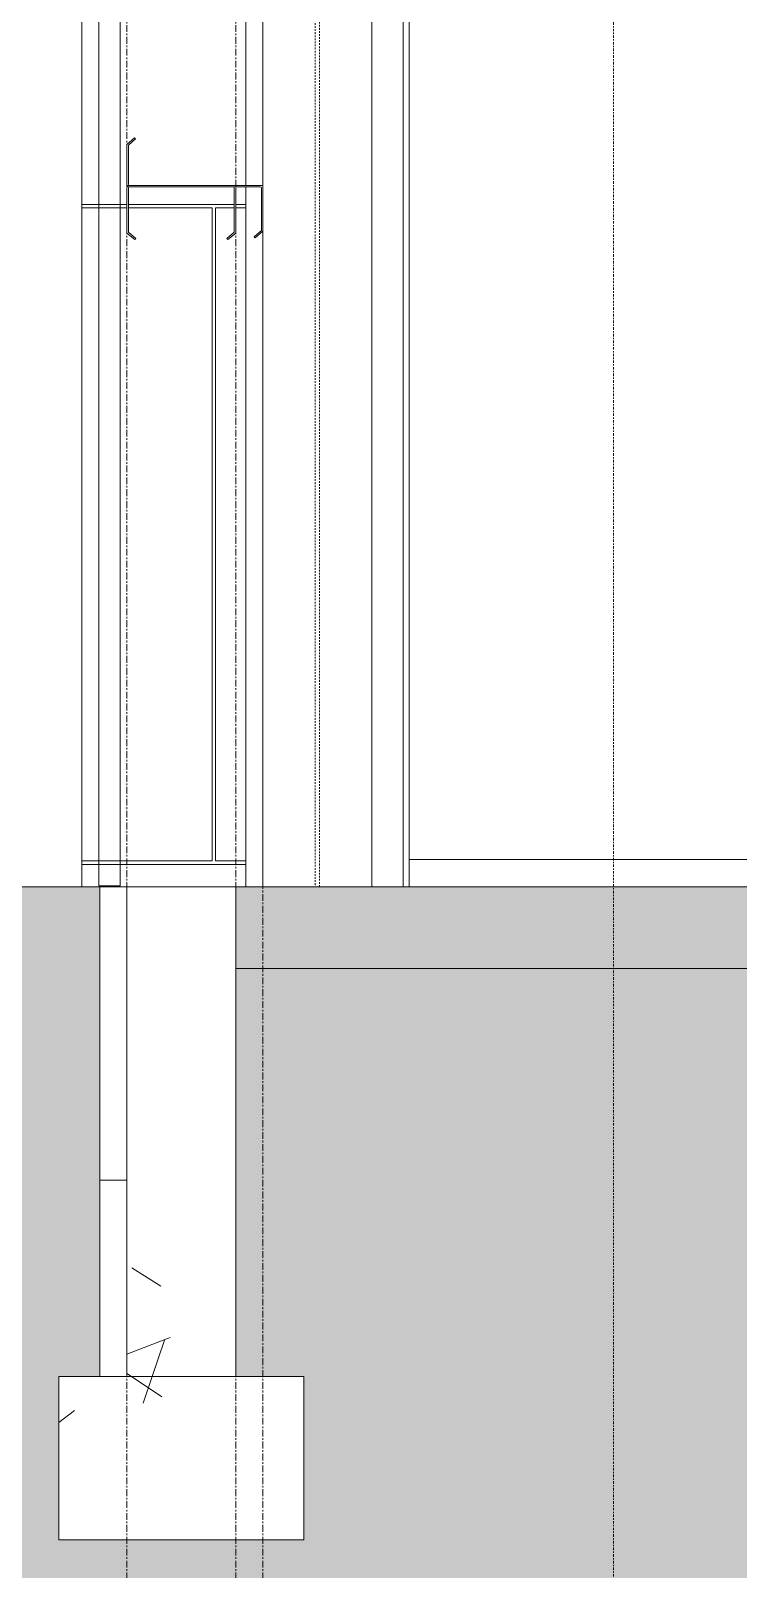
# Model space of a CAD drawing. Header units: inches. Extents: x 21386 to 98546, y -290 to 853.
# Drawn here: x 35458.3 to 35510.4, y -50.2 to 62.9 of the extents above; entities that cross this region are included whole.
import ezdxf

# ---------------------------------------------------------------- set-up
doc = ezdxf.new("R2010")
doc.units = ezdxf.units.IN
doc.header["$MEASUREMENT"] = 0
for name, pattern in [('Dash Dot 3_16_', [0.3125, 0.1875, -0.0625, 0, -0.0625]), ('Grid Line 1_2_', [0.875, 0.5, -0.125, 0.125, -0.125]), ('Hidden 1_8_', [0.1875, 0.125, -0.0625])]:
    doc.linetypes.add(name, pattern=pattern)
for name, color, linetype, lineweight in [('A-ANNO-SYMB', 150, 'Continuous', 9), ('A-FLOR', 192, 'Continuous', 13), ('A-FLOR-LEVL', 51, 'Continuous', 9), ('A-FLOR-PATT', 8, 'Continuous', 25), ('A-GLAZ-CWMG', 51, 'Continuous', 13), ('A-WALL', 113, 'Continuous', 13), ('A-WALL-PATT', 111, 'Continuous', 25), ('C-TOPO', 7, 'Continuous', 13), ('L-SITE-WALL', 31, 'Continuous', 13), ('S-BEAM', 12, 'Continuous', 13), ('S-COLS', 52, 'Continuous', 13), ('S-FNDN', 32, 'Continuous', 13), ('S-GRID', 1, 'Continuous', 9)]:
    doc.layers.add(name, color=color, linetype=linetype, lineweight=lineweight)
pattern_1 = [(50, (-87780.87, 98.42), (55.0854, -4.819842), [5.76, -63.36]), (355, (-87780.87, 98.42), (-10.65569, 57.76853), [4.608, -50.688]), (100.451, (-87776.28, 98.02), (44.429468, 52.94866), [4.895, -53.848]), (46.184, (-87780.87, 113.78), (81.96444, -12.71212), [8.64, -95.04]), (96.636, (-87774.04, 112.72), (71.7815, 74.81238), [7.343, -80.772]), (351.184, (-87780.87, 113.78), (71.78195, 74.81243), [6.912, -76.032]), (21, (-87773.19, 109.94), (45.84207, -30.92146), [5.76, -63.36]), (326, (-87773.19, 109.94), (18.687064, 55.691476), [4.608, -50.688]), (71.451, (-87769.37, 107.363), (64.52891, 24.77011), [4.895, -53.848]), (37.5, (-87780.871, 98.42), (0.9338946, 25.566816), [2.534, -47.539, 2.534, -48.922, -50.88]), (37.5, (-87780.871, 98.42), (0.9338946, 25.566816), [-101.53, 2.534, -48.346]), (7.5, (-87780.87, 98.42), (20.20404, 30.291303), [2.534, -26.803, 2.534, -46.387, -19.392]), (7.5, (-87780.87, 98.42), (20.20404, 30.291303), [-78.259, 2.534, -16.858]), (327.5, (-87797.998, 98.42), (40.9977845, -1.7324026), [2.534, -16.666, 2.534, -57.37, -79.488]), (327.5, (-87797.998, 98.42), (40.9977845, -1.7324026), [-79.104, 2.534, -76.954]), (317.5, (-87805.678, 98.42), (44.788883, 7.687839), [2.534, -22.426, 2.534, -37.248, -56.448]), (317.5, (-87805.678, 98.42), (44.788883, 7.687839), [-64.742, 2.534, -53.914])]

# ---------------------------------------------------------------- blocks, each defined once
blk = doc.blocks.new('Struct_Xcel_Sports Complex_rvt-4-Building Section - East_West looking South')
at = {"layer": 'A-FLOR-PATT', "lineweight": 9}
h = blk.add_hatch(dxfattribs=at)
h.set_pattern_fill('FP_58', color=256, style=0, pattern_type=2)
h.set_pattern_definition(pattern_1)
h.paths.add_polyline_path([(-26273.39, -6), (-22066.14, -6), (-22066.14, 0), (-26273.39, 0), (-26273.39, -1.7)], flags=0)
at = {"layer": 'A-WALL-PATT', "lineweight": 9}
h = blk.add_hatch(dxfattribs=at)
h.set_pattern_fill('FP_58', color=8, style=0, pattern_type=2)
h.set_pattern_definition(pattern_1)
h.paths.add_polyline_path([(-26273.39, -36), (-26273.39, 0), (-26281.39, 0), (-26281.39, -36)], flags=0)
at = {"layer": 'S-FNDN', "lineweight": 9}
h = blk.add_hatch(dxfattribs=at)
h.set_pattern_fill('FP_58', color=8, style=0, pattern_type=2)
h.set_pattern_definition(pattern_1)
h.paths.add_polyline_path([(-26268.39, -48), (-26268.39, -36), (-26286.39, -36), (-26286.39, -48)], flags=0)
at = {"layer": 'A-FLOR', "color": 7}
for p, q in [((-26273.39, 0), (-26273.39, -6)), ((-22066.14, 0), (-26273.39, 0)), ((-26273.39, -6), (-22066.14, -6))]:
    blk.add_line(p, q, dxfattribs=at)
at = {"layer": 'L-SITE-WALL', "color": 7}
for p, q in [((-26273.39, 0), (-26281.39, 0)), ((-26281.39, 0), (-26281.39, -36)), ((-26273.39, -36), (-26273.39, 0)), ((-26281.39, -36), (-26273.39, -36))]:
    blk.add_line(p, q, dxfattribs=at)
at = {"layer": 'S-FNDN', "color": 7}
for p, q in [((-26268.39, -36), (-26286.39, -36)), ((-26286.39, -36), (-26286.39, -48)), ((-26268.39, -48), (-26268.39, -36)), ((-26286.39, -48), (-26268.39, -48))]:
    blk.add_line(p, q, dxfattribs=at)
blk = doc.blocks.new('Girt_C - 8_D-1409812-Building Section - East_West looking South')
at = {"layer": 'S-BEAM', "color": 8, "lineweight": 9}
for p, q in [((-26281.39, 51.37), (-26281.39, 48.05)), ((-26281.28, 48.11), (-26281.28, 51.37)), ((-26273.5, 51.37), (-26273.5, 48.11)), ((-26273.39, 48.05), (-26273.39, 51.37)), ((-26281.39, 48.05), (-26280.81, 47.57)), ((-26280.74, 47.66), (-26281.28, 48.11)), ((-26280.81, 47.57), (-26280.74, 47.66)), ((-26273.5, 48.11), (-26274.04, 47.66)), ((-26274.04, 47.66), (-26273.96, 47.57)), ((-26273.96, 47.57), (-26273.39, 48.05))]:
    blk.add_line(p, q, dxfattribs=at)
for centre, radius, start, end in [((-26281.2, 51.37), 0.188, 90, 180), ((-26281.2, 51.37), 0.0782, 90, 176.9576), ((-26273.58, 51.37), 0.0782, 2.1227, 90)]:
    blk.add_arc(centre, radius, start, end, dxfattribs=at)
blk = doc.blocks.new('Rectangular Mullion - Exterior 2_ x 4_5_-V182-Building Section - East_West looking South')
at = {"layer": 'A-GLAZ-CWMG', "color": 8, "lineweight": 9}
blk.add_line((-26260.64, 2), (-26234.2, 2), dxfattribs=at)
blk = doc.blocks.new('Girt_Z - 10_D-1236892-Building Section - East_West looking South')
at = {"layer": 'S-BEAM', "lineweight": 9}
h = blk.add_hatch(dxfattribs=at)
h.set_pattern_fill('FP_55', color=8, style=0, pattern_type=2)
h.set_pattern_definition([(45, (-87780.87, 98.42), (-19.00703, 19.00703), []), (45, (-87780.87, 127.22), (-19.00703, 19.00703), [])])
h.paths.add_polyline_path([(-26271.96, 47.7), (-26271.39, 48.18), (-26271.39, 51.55), (-26271.5, 51.37), (-26271.5, 48.23), (-26272.04, 47.78)], flags=0)
h.paths.add_polyline_path([(-26281.2, 51.45), (-26271.58, 51.45), (-26271.39, 51.55), (-26281.2, 51.55)], flags=0)
h.paths.add_polyline_path([(-26281.28, 51.63), (-26281.28, 54.52), (-26280.75, 54.97), (-26280.82, 55.05), (-26281.39, 54.57), (-26281.39, 51.63)], flags=0)
at = {"layer": 'S-BEAM', "color": 7}
for p, q in [((-26280.82, 55.05), (-26281.39, 54.57)), ((-26281.39, 54.57), (-26281.39, 51.63)), ((-26281.28, 54.52), (-26280.75, 54.97)), ((-26281.28, 51.63), (-26281.28, 54.52)), ((-26280.75, 54.97), (-26280.82, 55.05)), ((-26271.39, 51.55), (-26281.2, 51.55)), ((-26281.2, 51.45), (-26271.58, 51.45)), ((-26271.5, 51.37), (-26271.5, 48.23)), ((-26271.39, 48.18), (-26271.39, 51.55)), ((-26271.5, 48.23), (-26272.04, 47.78)), ((-26272.04, 47.78), (-26271.96, 47.7)), ((-26271.96, 47.7), (-26271.39, 48.18))]:
    blk.add_line(p, q, dxfattribs=at)
for centre, radius, start, end in [((-26281.2, 51.63), 0.188, 180, 270), ((-26281.2, 51.63), 0.0782, 182.1227, 270), ((-26271.58, 51.37), 0.0782, 3.0424, 90)]:
    blk.add_arc(centre, radius, start, end, dxfattribs=at)
blk = doc.blocks.new('W-Wide Flange-Column - B1_L-1389336-Building Section - East_West looking South')
at = {"layer": 'S-COLS', "color": 8, "linetype": 'Hidden 1_8_', "lineweight": 9}
for p, q in [((-26267.55, 336.18), (-26267.55, 0)), ((-26267.23, 0), (-26267.23, 336.18))]:
    blk.add_line(p, q, dxfattribs=at)

msp = doc.modelspace()

# ---------------------------------------------------------------- hatches: boundary and pattern name
at = {"layer": 'A-WALL-PATT', "lineweight": 9}
h = msp.add_hatch(dxfattribs=at)
h.set_pattern_fill('FP_61', color=8, style=0, pattern_type=2)
h.set_pattern_definition([(90, (-87758.98, -191.25), (-193, -193), [48, -145]), (180, (-87758.98, -191.25), (-2e-14, -193), [96.25, -96.75]), (270, (-87855.23, -143.25), (-193, -193), [48, -145]), (180, (-87758.98, -143.25), (-2e-14, -193), [96.25, -96.75]), (270, (-87855.48, -143.25), (-193, -193), [48, -145]), (180, (-87855.48, -143.25), (-2e-14, -193), [96.25, -96.75]), (90, (-87951.73, -191.25), (-193, -193), [48, -145]), (180, (-87855.48, -191.25), (-2e-14, -193), [96.25, -96.75]), (90, (-87806.98, -143), (-193, -193), [48, -145]), (180, (-87758.73, -143), (-2e-14, -193), [48.25, -144.75]), (180, (-87758.73, -95), (-2e-14, -193), [48.25, -144.75]), (90, (-87903.48, -143), (-193, -193), [48, -145]), (180, (-87807.23, -143), (-2e-14, -193), [96.25, -96.75]), (270, (-87807.23, -95), (-193, -193), [48, -145]), (180, (-87807.23, -95), (-2e-14, -193), [96.25, -96.75]), (180, (-87903.73, -143), (-2e-14, -193), [48, -145]), (270, (-87903.73, -95), (-193, -193), [48, -145]), (180, (-87903.73, -95), (-2e-14, -193), [48, -145]), (90, (-87758.98, -94.75), (-193, -193), [48, -145]), (180, (-87758.98, -94.75), (-2e-14, -193), [96.25, -96.75]), (270, (-87855.23, -46.75), (-193, -193), [48, -145]), (180, (-87758.98, -46.75), (-2e-14, -193), [96.25, -96.75]), (270, (-87855.48, -46.75), (-193, -193), [48, -145]), (180, (-87855.48, -46.75), (-2e-14, -193), [96.25, -96.75]), (270, (-87951.73, -46.75), (-193, -193), [48, -145]), (180, (-87855.48, -94.75), (-2e-14, -193), [96.25, -96.75]), (90, (-87806.98, -46.5), (-193, -193), [48, -145]), (180, (-87758.73, -46.5), (-2e-14, -193), [48.25, -144.75]), (180, (-87758.73, 1.5), (-2e-14, -193), [48.25, -144.75]), (90, (-87903.48, -46.5), (-193, -193), [48, -145]), (180, (-87807.23, -46.5), (-2e-14, -193), [96.25, -96.75]), (270, (-87807.23, 1.5), (-193, -193), [48, -145]), (180, (-87807.23, 1.5), (-2e-14, -193), [96.25, -96.75]), (180, (-87903.73, -46.5), (-2e-14, -193), [48, -145]), (270, (-87903.73, 1.5), (-193, -193), [48, -145]), (180, (-87903.73, 1.5), (-2e-14, -193), [48, -145])])
h.paths.add_polyline_path([(35462.1, 0), (35474.16, 0), (35474.16, 51.45), (35465.6, 51.52), (35465.6, 51.55), (35474.16, 51.55), (35474.16, 100.07), (35473.12, 100.07), (35473.41, 99.77), (35473.41, 96.51), (35473.3, 96.5), (35473.23, 99.83), (35472.84, 100.07), (35465.88, 100.07), (35465.52, 99.77), (35465.52, 96.5), (35465.41, 96.51), (35465.41, 99.82), (35465.6, 100.07), (35465.6, 100.18), (35465.84, 100.18), (35465.99, 100.3), (35466.06, 100.18), (35472.77, 100.22), (35472.84, 100.3), (35472.99, 100.18), (35474.16, 100.18), (35474.16, 144.69), (35465.6, 144.74), (35465.6, 144.8), (35474.16, 144.87), (35474.16, 146.5), (35473.41, 146.5), (35473.41, 144.88), (35473.3, 144.87), (35473.23, 146.5), (35472.17, 146.5), (35472.17, 173.12), (35462.1, 173.12), (35462.1, 17.83)], flags=0)
h.paths.add_polyline_path([(35465.99, 47.57), (35465.41, 48.11), (35465.41, 51.37), (35465.52, 51.37), (35465.6, 48.04), (35466.06, 47.66)], flags=0)
h.paths.add_polyline_path([(35472.84, 47.57), (35472.77, 47.66), (35473.3, 48.11), (35473.3, 51.37), (35473.41, 51.37), (35473.41, 48.05), (35473.23, 47.9)], flags=0)
h.paths.add_polyline_path([(35465.52, 51.63), (35465.41, 51.63), (35465.41, 54.57), (35465.99, 55.05), (35466.06, 54.97), (35465.52, 54.52)], flags=0)
h.paths.add_polyline_path([(35465.6, 96.32), (35465.6, 96.43), (35473.23, 96.43), (35473.23, 96.32), (35465.6, 96.32)], flags=0)
h.paths.add_polyline_path([(35465.52, 100.25), (35465.41, 100.3), (35465.41, 103.2), (35465.99, 103.68), (35466.06, 103.59), (35465.52, 103.14), (35465.52, 100.3)], flags=0)
h.paths.add_polyline_path([(35465.99, 141.19), (35465.41, 141.72), (35465.41, 144.61), (35465.52, 144.61), (35465.6, 141.66), (35466.06, 141.27)], flags=0)
h.paths.add_polyline_path([(35465.52, 144.87), (35465.41, 144.88), (35465.41, 148.19), (35465.99, 148.67), (35466.06, 148.59), (35465.52, 148.14)], flags=0)
h = msp.add_hatch(dxfattribs=at)
h.set_pattern_fill('FP_59', color=8, style=0, pattern_type=2)
h.set_pattern_definition([(0, (-87780.87, 98.42), (0, 24), []), (90, (-87780.87, 98.42), (-24, 1e-15), [])])
h.paths.add_polyline_path([(35465.41, -36), (35465.41, 0), (35463.41, 0), (35463.41, -36)], flags=0)
at = {"layer": 'C-TOPO', "lineweight": 9}
h = msp.add_hatch(dxfattribs=at)
h.set_pattern_fill('FP_46', color=8, style=0, pattern_type=2)
h.set_pattern_definition([(0, (-87780.87, 98.42), (48, 48), [48, -48]), (0, (-87780.87, 116.42), (48, 48), [48, -48]), (0, (-87780.87, 134.42), (48, 48), [48, -48]), (90, (-87774.87, 140.42), (-48, 48), [48, -48]), (90, (-87756.87, 140.42), (-48, 48), [48, -48]), (90, (-87738.87, 140.42), (-48, 48), [48, -48])])
h.paths.add_polyline_path([(39594.05, -79.82), (39688.66, -79.82), (39688.66, -48), (39675.66, -48), (39675.66, -36), (39680.66, -36), (39680.66, -6), (35473.41, -6), (35473.41, -36), (35478.41, -36), (35478.41, -48), (35460.41, -48), (35460.41, -36), (35463.41, -36), (35463.41, 0), (35382.92, 0), (35382.92, -79.82), (39556.73, -79.82)], flags=0)

# ---------------------------------------------------------------- linework, layer by layer
at = {"layer": 'A-ANNO-SYMB', "linetype": 'Dash Dot 3_16_'}
msp.add_line((35501.19, -54.12), (35501.19, 385.8), dxfattribs=at)
at = {"layer": 'A-FLOR-LEVL', "linetype": 'Grid Line 1_2_'}
msp.add_line((35189.48, 0), (40068.17, 0), dxfattribs=at)
at = {"layer": 'A-WALL', "color": 7}
for p, q in [((35463.34, 351.57), (35463.34, 0.06)), ((35464.91, 0.06), (35464.91, 351.57)), ((35463.34, 0.06), (35464.91, 0.06))]:
    msp.add_line(p, q, dxfattribs=at)
at = {"layer": 'A-WALL', "color": 8, "lineweight": 9}
for p, q in [((35462.1, 0), (35462.1, 241.75)), ((35474.16, 100.08), (35474.16, 51.55)), ((35474.16, 51.46), (35474.16, 0))]:
    msp.add_line(p, q, dxfattribs=at)
at = {"layer": 'C-TOPO'}
msp.add_line((35382.92, 0), (35463.41, 0), dxfattribs=at)
at = {"layer": 'C-TOPO', "color": 8, "lineweight": 9}
msp.add_line((35463.41, 0), (35382.92, 0), dxfattribs=at)
at = {"layer": 'L-SITE-WALL', "color": 7}
for p, q in [((35465.41, 0), (35463.41, 0)), ((35463.41, 0), (35463.41, -36)), ((35465.41, -36), (35465.41, 0)), ((35463.41, -36), (35465.41, -36))]:
    msp.add_line(p, q, dxfattribs=at)
at = {"layer": 'S-COLS', "color": 8, "lineweight": 9}
for p, q in [((35483.41, 336.18), (35483.41, 0)), ((35485.73, 141.09), (35485.73, 0)), ((35486.16, 141.09), (35486.16, 0)), ((35475.41, 96.8), (35475.41, 51.55)), ((35475.41, 48.18), (35475.41, 0))]:
    msp.add_line(p, q, dxfattribs=at)
at = {"layer": 'S-GRID', "linetype": 'Grid Line 1_2_'}
for p, q in [((35465.41, -273.16), (35465.41, 671.89)), ((35465.41, -273.16), (35465.41, 671.89)), ((35473.41, -273.16), (35473.41, 671.89)), ((35475.41, -273.16), (35475.41, 671.89))]:
    msp.add_line(p, q, dxfattribs=at)

# ---------------------------------------------------------------- block references
at = {"color": 170, "lineweight": 5}
msp.add_blockref('Struct_Xcel_Sports Complex_rvt-4-Building Section - East_West looking South', (61746.8, 0), dxfattribs=at)
at = {"layer": 'A-GLAZ-CWMG', "color": 8, "lineweight": 9}
msp.add_blockref('Rectangular Mullion - Exterior 2_ x 4_5_-V182-Building Section - East_West looking South', (61746.8, 0), dxfattribs=at)
at = {"layer": 'S-BEAM', "color": 8, "lineweight": 9}
for name in ['Girt_Z - 10_D-1236892-Building Section - East_West looking South', 'Girt_C - 8_D-1409812-Building Section - East_West looking South']:
    msp.add_blockref(name, (61746.8, 0), dxfattribs=at)
at = {"layer": 'S-COLS', "color": 8, "linetype": 'Hidden 1_8_', "lineweight": 9}
msp.add_blockref('W-Wide Flange-Column - B1_L-1389336-Building Section - East_West looking South', (61746.8, 0), dxfattribs=at)

doc.saveas('drawing.dxf')
